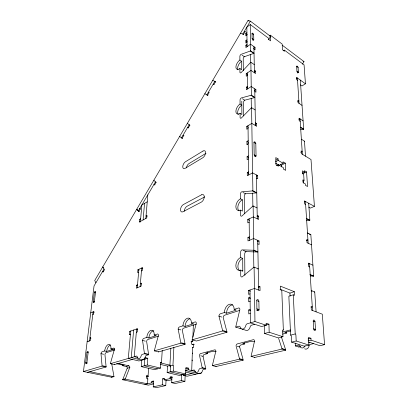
<?xml version="1.0" encoding="UTF-8"?>
<svg xmlns="http://www.w3.org/2000/svg" width="408" height="408" viewBox="0 0 408 408"><rect width="100%" height="100%" fill="white"/><g stroke="black" fill="none" stroke-linecap="round" stroke-linejoin="round"><path stroke-width="0.61" d="M239.873 60.012L241.567 61.175L241.613 69.692L239.909 68.534A5.804 2.948 -57.2 0 1 235.911 67.116A5.804 2.948 -57.2 0 1 239.873 60.012L239.879 56.171A1.652 0.831 -56.9 0 1 240.99 54.381L250.328 51.015A1.693 0.857 -56.2 0 0 250.665 50.822L250.252 24.531L246.84 27.142L247.075 46.742M241.796 101.184L241.878 114.485L240.088 113.388A6.003 3.284 -58.6 0 1 235.901 111.384A6.003 3.284 -58.6 0 1 240.052 104.025L240.052 99.817A1.709 0.923 -58.2 0 1 241.22 97.971L251.017 95.304A1.744 0.954 -57.5 0 0 251.369 95.13L254.903 97.43A1.734 0.959 -57.3 0 1 254.551 97.599L244.734 100.215A1.698 0.928 -58.1 0 0 243.55 102.296L243.658 115.923M240.429 198.829L242.372 199.798L242.439 211.074L240.475 210.13A6.482 4.029 -63.7 0 1 235.87 206.713A6.482 4.029 -63.7 0 1 240.429 198.829L240.429 193.759A1.841 1.132 -62.9 0 1 241.709 191.816L252.496 190.913A1.887 1.178 -62.1 0 0 252.889 190.786L256.765 192.79A1.877 1.183 -62 0 1 256.372 192.913L245.565 193.774L243 192.474M240.664 257.514L242.714 258.366L242.786 270.932L240.715 270.106A6.849 4.488 -68.4 0 1 235.855 265.705A6.849 4.488 -68.4 0 1 240.664 257.514L240.664 251.874A1.938 1.265 -67.3 0 1 242.015 249.88L253.414 250.247A1.984 1.321 -66.7 0 0 253.827 250.155L257.917 251.93A1.974 1.326 -66.7 0 1 257.504 252.016L246.075 251.609L243.372 250.456M111.43 377.176L83.451 371.52L94.044 285.937L104.02 269.04M122.681 364.762A5.248 4.223 80.9 0 1 122.665 365.706L126.23 366.517A1.489 1.183 81 0 1 127.291 367.97L122.854 379.364A1.51 1.204 82.9 0 0 122.767 379.782L125.322 379.134A1.52 1.204 82.7 0 1 125.409 378.716L129.831 367.276A1.499 1.188 80.8 0 0 128.77 365.813L117.886 363.329M194.254 344.311L193.673 344.148L193.56 347.228L192.535 347.514L191.704 370.546L193.912 370.02A1.652 1.015 -77.8 0 1 194.733 370.469L195.136 371.637A3.31 2.05 -77.7 0 0 198.548 370.841L199.038 369.449A1.668 1.04 -77.9 0 1 199.915 368.592L202.184 368.052L205.775 368.939A1.663 1.045 -77.9 0 0 205.739 368.485L203.056 356.373A1.632 1.025 -76.8 0 1 204.158 354.521L207.366 353.685A5.753 3.672 -76.6 0 1 207.463 352.589M190.934 341.909L192.76 341.379L192.821 339.584M192.907 337.186L193.356 324.85M198.426 373.636L185.196 370.474L188.302 369.725L188.363 368.123L185.946 367.531L185.681 373.993L179.494 375.442L167.142 372.591L167.504 366.109L169.937 365.486M144.906 384.428L151.74 382.842L151.842 381.368L153.612 380.95L153.219 386.881L162.297 384.841L162.654 378.823L164.501 378.389L164.414 379.894L170.029 378.583L170.111 377.069L172.008 376.62L171.691 382.735L175.175 383.5L184.916 381.337L185.145 375.773M201.547 372.917L187.094 376.237L183.6 375.426L183.646 374.391M171.691 382.735L181.417 380.552L181.662 374.962M167.142 372.591L173.293 371.086L173.543 366.17A0.836 0.617 78.8 0 0 172.956 365.201L173.874 347.397M170.462 366.95A0.831 0.617 79 0 0 169.881 365.986L170.835 348.269M170.519 365.92L170.197 371.841L182.57 374.723M153.219 386.881L156.667 387.6L165.765 385.585L166.066 380.185M141.744 359.948L141.229 366.608L154.392 369.648L160.497 368.082L160.803 363.1A0.847 0.637 78.9 0 1 161.502 362.426L162.231 350.431M111.42 377.395L113.959 376.62L111.664 363.431M148.058 375.947L146.926 375.692L146.717 378.593L147.859 378.843L147.502 383.826L125.322 379.134M148.614 368.179L148.063 375.947A1.112 0.617 -77 0 1 147.339 377.191A1.112 0.617 -77 0 1 146.768 376.268L148.466 376.64M141.229 366.608L147.278 364.981L147.767 358.255L145.085 357.602L144.962 359.28L138.939 360.973L128.301 358.448L130.728 331.021M140.138 286.579L141.693 268.005L142.815 268.398M145.834 218.459L147.808 194.881M137.277 287.793L138.863 269.295M133.64 330.021L131.269 357.581L141.933 360.131M143.111 219.953L144.534 203.393M137.532 284.794L136.588 285.197L136.328 288.196L141.102 286.176L141.352 283.157L140.393 283.565L141.489 283.932M141.449 270.938L142.397 270.504L142.642 267.566L137.929 269.724L137.674 272.641L138.613 272.218M130.147 334.754L129.474 334.575L129.759 331.357L137.583 328.664L137.312 331.928L136.318 332.265M140.123 222.166L139.521 221.921L139.755 219.28L140.648 218.785M140.413 221.432L141.872 204.933L147.227 201.833M86.94 362.416L88.179 352.257A1.183 0.561 -74.5 0 0 87.705 351.324A1.183 0.561 -74.5 0 0 86.955 352.66L85.706 362.799A1.199 0.566 -74.9 0 0 86.18 363.763A1.199 0.566 -74.9 0 0 86.94 362.416L85.706 362.799L87.276 363.145M94.391 301.257L95.513 292.082A1.102 0.52 -71.4 0 0 95.044 291.327A1.102 0.52 -71.4 0 0 94.33 292.613L93.203 301.772A1.112 0.525 -71.9 0 0 93.672 302.558A1.112 0.525 -71.9 0 0 94.391 301.257L93.203 301.772L94.386 302.119M295.79 343.097L295.31 345.362A1.928 1.448 -77.4 0 0 295.275 345.908L298.921 347.055L300.767 346.621M268.551 39.785L270.58 36.404L250.369 21.165L248.059 20.4L94.712 280.536L95.911 282.775M139.454 211.533L138.266 211.033L155.463 181.907L156.249 182.269M206.836 94.901L214.797 81.411L215.796 82.044M250.369 21.165L242.755 34.063L243.489 34.593M207.504 95.309L209.09 92.616L208.422 92.213L208.988 92.56M302.394 64.219L304.006 61.608L282.428 45.339M246.937 34.971L245.794 35.828L245.774 33.512L246.906 32.65M247.024 42.192L245.876 43.044L245.851 40.693L246.993 39.841M253.96 48.996L255.071 49.796L255.026 47.404L250.563 44.186L245.922 47.588L245.897 45.212L247.049 44.365M252.909 40.285L253.776 39.642A1.219 0.592 56.9 0 1 252.965 39.918A1.219 0.592 56.9 0 1 252.119 38.428M269.387 35.873L270.356 35.17L282.188 44.105L282.474 49.756L284.473 51.25L284.412 50.128L283.438 50.796M253.531 48.486L255.026 47.404M247.421 75.424L246.228 76.245L246.203 73.715L250.976 70.411L255.566 73.552L255.515 71.038L254.373 70.252M254.49 71.737L255.515 71.038M254.791 91.453L255.954 92.223L255.898 89.602L251.231 86.511L246.376 89.75L246.345 87.144L247.549 86.338M254.332 90.632L255.898 89.602M297.356 72.848L298.401 72.18L296.942 71.114M297.417 72.925L298.406 72.287L298.085 67.453L296.636 66.382L296.953 71.222A1.127 0.525 59.5 0 0 297.738 72.614A1.127 0.525 59.5 0 0 298.406 72.287M296.356 78.637L297.391 77.984L299.044 103.341M284.412 50.128L304.062 64.847L305.449 83.803L301.956 85.961L300.446 84.884M248.054 128.51L246.794 129.265L246.769 126.444L251.818 123.379L256.658 126.337L256.601 123.527L255.398 122.788M206.004 153.301L189.026 163.547A3.922 2.086 -63.5 0 0 186.374 167.907M255.02 124.476L256.601 123.527M297.855 101.516L298.885 100.903L297.881 100.21L298.039 102.653L302.037 105.392M247.574 144.707L246.957 144.35L246.927 141.443L248.202 140.699M246.957 144.35L248.237 143.611M298.967 119.478L300.053 118.861L302.359 154.26M248.421 158.936L247.121 159.656L247.09 156.657L248.385 155.933M255.005 156.453L256.046 155.876L255.806 143.545A1.336 0.745 61 0 0 254.857 141.907A1.336 0.745 61 0 0 253.965 142.469L254.179 154.816A1.351 0.775 61.3 0 0 255.127 156.468A1.351 0.775 61.3 0 0 256.051 155.881L254.179 154.816M139.521 221.921L146.747 217.959L146.972 215.286L146.059 215.791L147.059 216.209M256.479 178.066L257.744 178.745L257.678 175.634L252.603 172.885L247.294 175.685L247.258 172.594L248.574 171.89M204.709 196.891L187.063 206.244A4.075 2.27 -65.9 0 0 184.263 211.186M275.879 160.12L278.098 158.941L278.159 160.385L283.127 163.271L279.23 165.286L275.369 163.067M275.375 161.849L278.159 160.385M300.757 152.301L302.18 151.557L301.13 150.909L301.303 153.617L310.998 159.538L314.425 206.366L310.427 208.095L308.744 207.198M276.66 165.612L278.338 164.74L283.325 167.601L283.392 169.055L285.671 170.36L285.33 163.154L283.06 161.833L283.127 163.271M256.571 176.21L257.678 175.634M280.531 164.638L281.438 165.164L285.33 163.154M302.328 173.181L304.541 172.094L304.45 170.697L306.566 171.941L307.561 186.532L305.419 185.319L305.322 183.886L303.164 182.662L302.986 179.8L304.062 180.418L303.659 174.282L302.588 173.655L302.41 170.845L304.541 172.094M302.695 173.834L306.566 171.941M302.94 180.953L304.062 180.418M249.176 222.217L247.799 222.839L247.763 219.458L253.302 216.923L258.585 219.458L258.519 216.097L257.208 215.465M256.958 216.806L258.519 216.097M94.33 292.613L95.513 292.082M304.368 201.97L305.434 201.496L308.147 243.234M257.759 243.882L259.106 244.479L259.034 240.96L253.643 238.542L247.993 240.934L247.952 237.441L249.354 236.839M257.438 241.623L259.034 240.96M90.709 312.89L93.896 311.579L93.549 314.415L92.749 314.741M306.382 240.649L307.943 240.042L306.811 239.496L307.015 242.694L311.528 244.856M243.311 70.742L243.219 58.737A1.642 0.831 -56.8 0 1 244.346 56.722L253.705 53.417A1.688 0.862 -56.1 0 0 254.041 53.229L250.665 50.822M87.139 341.72L90.377 340.578L90.739 337.615L89.923 337.906L90.989 338.171M88.755 341.149L89.566 340.864L93.095 311.906L94.202 312.217M308.341 264.027L309.478 263.624L312.528 310.493M250.038 293.857L248.564 294.352L248.523 290.516L254.434 288.481L260.059 290.613L259.983 286.793L258.59 286.258M258.32 287.365L259.983 286.793M129.474 334.575L130.443 334.249M250.14 301.293L248.64 301.782L248.6 297.896L250.079 297.406M86.955 352.66L88.179 352.257M114.546 348.927L106.651 351.446L104.662 350.972L102.036 351.813A1.637 0.806 -74.7 0 0 100.99 353.654L102.056 365.655A1.663 0.821 -75.4 0 1 102.041 366.103L83.451 371.52M146.809 337.431A6.217 3.453 -74.5 0 1 150.924 330.332A6.217 3.453 -74.5 0 1 154.199 335.06L156.259 335.626L148.864 337.987L146.809 337.431L143.703 338.431A1.76 0.964 -74.6 0 0 142.545 340.44L144.412 353.267A1.79 0.984 -75.5 0 1 144.422 353.751L142.219 354.394A1.795 0.979 -75.6 0 0 141.153 355.827A3.56 1.933 -75.5 0 1 139.031 358.683A3.56 1.933 -75.5 0 1 137.277 356.949A1.775 0.959 -75.6 0 0 136.41 356.087L110.4 363.666A1.693 0.862 -75.5 0 1 110.486 363.191L114.388 349.396A1.668 0.847 -74.7 0 0 113.796 348.06L110.91 348.962A5.773 2.887 -74.7 0 0 108.37 344.464A5.773 2.887 -74.7 0 0 104.662 350.972M182.942 325.829A6.599 3.973 -74 0 1 187.425 318.209A6.599 3.973 -74 0 1 191.388 323.116L193.494 323.753L185.038 326.446L182.942 325.829L179.398 326.966A1.867 1.107 -74.2 0 0 178.143 329.118L180.79 342.633A1.902 1.132 -75.4 0 1 180.815 343.143L185.059 344.301A1.892 1.137 -75.5 0 0 185.028 343.791L182.32 330.332A1.856 1.112 -74.4 0 1 183.575 328.19L196.274 324.171M224.41 312.508A7.038 4.621 -73 0 1 229.327 304.297A7.038 4.621 -73 0 1 234.161 309.376L236.298 310.106L226.542 313.216L224.41 312.508L220.325 313.823A1.989 1.285 -73.4 0 0 218.948 316.139L222.595 330.409A2.03 1.316 -74.8 0 1 222.646 330.949L226.96 332.265A2.014 1.321 -75 0 0 226.904 331.724L223.196 317.516A1.979 1.29 -73.5 0 1 224.568 315.211L239.68 310.427M280.015 289.206L289.935 293.097L294.346 291.689L294.53 295.305L293.275 294.816L288.849 296.208L290.618 335.121A1.015 0.607 73.6 0 1 291.312 336.299L291.577 342.123L304.312 346.193L308.927 345.112L308.463 337.436L310.937 338.263L311.059 340.17L324.549 344.653L322.32 314.201L311.335 310.039L311.1 306.439L312.293 306.898L311.182 307.219M114.719 349.988L105.993 352.752A1.627 0.811 -74.9 0 0 104.953 354.588L106.075 366.542A1.657 0.826 -75.6 0 1 106.06 366.991L87.399 372.351M158.559 336.11L147.793 339.517A1.749 0.964 -74.7 0 0 146.64 341.516L148.568 354.297A1.785 0.984 -75.7 0 1 148.573 354.781L146.37 355.414A1.785 0.984 -75.8 0 0 145.304 356.837A3.545 1.943 -75.7 0 1 142.035 359.387M234.161 309.376L238.695 307.953A2.045 1.367 -72.9 0 1 239.879 309.483L235.834 326.538A2.086 1.397 -74.5 0 0 235.773 327.124L240.103 328.491L241.123 328.195M191.388 323.116L195.315 321.887A1.913 1.173 -74 0 1 196.268 323.355L192.234 339.288A1.953 1.199 -75.2 0 0 192.163 339.833L196.427 341.032L226.96 332.265M154.199 335.06L157.621 333.989A1.8 1.015 -74.5 0 1 158.401 335.396L154.408 350.345A1.841 1.035 -75.5 0 0 154.331 350.865L158.508 351.925L185.059 344.301M250.272 313.477L248.773 313.936L248.727 309.968L250.237 309.494M256.637 310.335L259.044 309.595L258.881 301.385A1.571 0.989 71.3 0 0 257.79 299.533A1.571 0.989 71.3 0 0 256.754 300.614L256.902 308.841A1.581 1 71.9 0 0 257.999 310.712A1.581 1 71.9 0 0 259.044 309.595L256.902 308.841M154.331 350.865L180.815 343.143M192.163 339.833L222.646 330.949M235.773 327.124L238.838 326.232A2.086 1.403 -74.7 0 1 240.22 327.165A4.187 2.841 -74.4 0 0 243.025 329.047A4.187 2.841 -74.4 0 0 245.805 325.548A2.111 1.443 -74.5 0 1 247.207 323.789L254.959 321.53L266.189 325.263L266.138 323.253L268.949 324.192L269.168 332.25L282.953 336.707L282.719 330.755A1.04 0.627 73.3 0 1 283.351 329.99L281.78 290.317L280.48 289.808L280.337 286.13L294.346 291.689M110.4 363.666L114.449 364.584L132.411 359.423M254.725 324.289L251.542 325.202A2.101 1.448 -74.7 0 0 250.354 326.354L249.737 328.129A4.162 2.851 -74.5 0 1 246.488 330.49L242.138 329.118M192.51 344.48L193.673 344.148M142.341 359.78L144.136 359.275M147.767 358.255L144.738 359.106L144.233 365.798L157.427 368.868M268.949 324.192L264.369 325.477L264.557 333.484L278.338 337.89L282.953 336.707M266.189 325.263L261.61 326.548L250.385 322.866L249.992 290.012M122.665 365.706L123.925 365.354A5.289 4.248 80.7 0 0 123.95 364.89M126.23 366.517L128.77 365.813M127.286 368.24L129.826 367.547M264.557 333.484L269.168 332.25M160.431 362.712L161.502 362.426M282.775 330.143L283.351 329.99M111.833 376.844L112.251 376.732M113.521 376.4L113.944 376.288M282.504 332L290.414 329.919M290.756 330.908L284.784 332.474L286.579 333.066A6.446 4.804 -75.4 0 1 286.62 331.837M244.54 342.868A6.079 4.182 -76.3 0 0 244.463 344.031L240.842 344.974A1.719 1.168 -76.6 0 0 239.649 346.948L243.117 359.678A1.754 1.193 -78 0 1 243.173 360.152L215.995 366.537L212.395 365.624A1.703 1.091 -77.8 0 1 212.451 365.14L215.837 351.181A1.673 1.076 -76.6 0 0 214.751 349.855L200.619 353.578A1.637 1.02 -76.6 0 0 199.512 355.439L202.154 367.598A1.668 1.045 -77.8 0 1 202.184 368.052M282.453 334.142L286.579 333.066M169.881 365.986L172.956 365.201M290.618 335.121L295.208 333.948A1.025 0.607 73.4 0 1 295.902 335.131L296.193 340.991L308.927 345.112M254.796 341.353L253.082 341.787L251.292 341.246L242.678 343.5L244.463 344.031M313.834 329.868L315.527 329.435L315.017 321.754A1.459 0.826 72.3 0 0 314.027 320.056A1.459 0.826 72.3 0 0 313.216 321.101L313.721 328.797A1.474 0.836 72.8 0 0 314.716 330.511A1.474 0.836 72.8 0 0 315.527 329.435L313.721 328.797M122.854 379.364L124.986 378.828M216.158 351.405L214.98 351.706L213.211 351.217L205.596 353.211L207.366 353.685M146.492 375.804L146.926 375.692M291.577 342.123L296.193 340.991M185.778 368.75L188.363 368.123M308.076 338.961L310.937 338.263M147.426 378.95L147.859 378.843M308.188 340.858L311.059 340.17M212.395 365.624L239.542 359.162L243.173 360.152M239.542 359.162A1.765 1.188 -77.8 0 0 239.491 358.683L236.069 345.908A1.729 1.163 -76.4 0 1 237.262 343.924L253.261 339.706A1.77 1.229 -76.2 0 1 254.551 341.088L251.165 355.898A1.795 1.244 -77.8 0 0 251.119 356.408L282.035 349.054L285.682 350.166A1.851 1.362 -77.8 0 0 285.605 349.661L281.336 336.804M295.275 345.908L298.355 345.173A1.918 1.448 -77.6 0 1 299.574 345.642L300.278 346.973A3.845 2.927 -77.3 0 0 305.051 345.856M308.887 342.669L309.947 342.414M205.775 368.939L203.5 369.475A1.657 1.04 -78 0 0 202.623 370.326L202.133 371.708A3.295 2.055 -77.9 0 1 199.175 373.096M251.119 356.408L254.755 357.434L285.682 350.166M313.594 343.613L310.406 344.357A1.928 1.489 -77.8 0 0 309.249 345.397L308.703 347.024A3.825 2.933 -77.5 0 1 304.638 348.794M183.6 375.426L191.831 373.514M153.459 383.969L148.318 385.147L122.767 379.782M171.809 379.751L167.867 380.654L164.414 379.894M324.549 344.653L319.969 345.704L308.815 342.042M300.757 129.759L303.297 129.285A1.622 1.02 -55.4 0 0 303.654 129.142L300.319 80.096M306.653 220.371L309.458 220.305A1.734 1.239 -60.9 0 0 309.85 220.208L308.698 203.266M310.269 275.905L313.237 276.124A1.821 1.377 -67 0 0 313.655 276.058L310.83 234.554L307.474 232.897M89.872 371.642L113.954 376.732M162.297 384.841L165.765 385.585M151.74 382.842L153.454 383.204M151.842 381.368L153.551 381.735M162.654 378.823L164.378 379.205M102.729 365.803L106.075 366.542M102.041 366.103L106.06 366.991M170.029 378.583L171.763 378.971M181.417 380.552L184.916 381.337M116.601 363.686L123.925 365.354M170.111 377.069L172.421 377.589M182.269 374.478L184.013 374.881M147.278 364.981L160.497 368.082M173.293 371.086L185.681 373.993M100.99 353.654L103.637 354.277M185.727 372.065L195.335 374.345M160.262 364.375L167.504 366.109M160.268 362.85L170.549 365.328M137.889 357.576L134.278 356.709L136.593 329.006L137.782 329.332M143.774 358.994L144.962 359.28M188.302 369.725L195.524 371.464M110.91 348.962L112.909 349.452A5.758 2.897 -74.7 0 0 112.945 348.957M145.11 353.44L148.568 354.297M202.154 367.598L205.142 368.342M144.422 353.751L148.573 354.781M142.545 340.44L145.279 341.159M200.7 355.75L203.056 356.373M129.759 331.357L130.871 331.653M192.535 347.514L193.122 347.672M181.499 342.827L185.028 343.791M239.491 358.683L242.515 359.514M193.876 344.775L191.474 344.117L191.592 341.052L192.76 341.379M178.143 329.118L180.933 329.929M237.267 346.254L239.649 346.948M223.314 330.628L226.904 331.724M278.639 338.41L281.959 348.549L284.998 349.478M218.948 316.139L221.789 317.057M136.588 285.197L137.685 285.559M103.229 271.606L102.622 271.407L103.04 272.141L104.438 269.77L102.77 266.873M248.727 309.968L250.522 310.585M137.929 269.724L139.011 270.101M269.785 36.123L270.58 36.404M256.754 300.614L258.881 301.385M313.216 321.101L315.017 321.754M248.6 297.896L250.492 298.58M248.523 290.516L250.4 291.215M240.506 33.216L243.515 34.343L245.172 31.533L244.412 31.258L245.325 31.926M303.022 61.231L304.006 61.608M240.715 270.106L240.735 275.594A1.984 1.316 -69.4 0 0 242.153 276.91L253.679 267.373A2.014 1.362 -68.6 0 1 254.097 267.133L258.249 268.831A2.004 1.367 -68.6 0 0 257.831 269.066M311.228 290.501L314.731 291.934L316.088 311.84M311.401 290.945L311.987 291.185M139.755 219.28L140.75 219.688M140.714 208.978L139.73 208.559L140.23 209.182L138.766 211.66L137.97 210.661M313.655 276.058L310.187 274.559A1.831 1.377 -67 0 1 309.876 274.625M253.414 250.247L256.826 251.726M310.35 274.875L313.237 276.124M309.692 266.96L308.54 266.444L308.326 263.109L312.91 265.169M247.952 237.441L249.747 238.241M154.953 184.875L153.979 184.426L154.515 185.008L156.004 182.478L153.862 180.198M247.763 219.458L249.528 220.294M240.475 210.13L240.496 215.047A1.872 1.178 -64.4 0 0 241.837 216.072L252.736 206.244A1.907 1.219 -63.4 0 1 253.128 205.989L257.06 207.932M307.647 233.396L308.203 233.672M309.325 234.228L309.881 234.503M309.85 220.208L306.541 218.494A1.739 1.234 -61 0 1 306.24 218.581M252.496 190.913L255.729 192.581M306.699 218.882L309.458 220.305M247.258 172.594L248.844 173.446M305.628 204.469L304.526 203.878L304.337 200.899L314.425 206.366M182.631 138.47L181.478 137.848L189.2 124.766L189.965 125.195M183.972 135.762L183.019 135.242L183.626 135.726L182.08 138.338L179.683 136.389M212.762 80.279L215.485 81.794L213.884 84.507L213.2 84.119L214.139 84.711M188.603 127.923L187.649 127.393L188.272 127.862L189.822 125.231L187.354 123.379M247.09 156.657L248.752 157.59M246.927 141.443L248.467 142.336M278.098 158.941L275.783 157.595L276.068 164.863L278.399 166.199L278.338 164.74M253.96 142.463L255.806 143.545M246.769 126.444L248.385 127.418M204.857 93.687L207.968 95.594M240.052 104.025L241.822 105.136A5.987 3.29 -58.6 0 0 238.17 109.925A5.987 3.29 -58.6 0 0 238.359 114.577M240.088 113.388L240.103 117.453A1.729 0.959 -58.9 0 0 241.322 118.06L251.211 107.962A1.765 0.984 -58 0 1 251.568 107.676L255.148 109.941M301.379 139.204L304.475 141.163L305.495 156.172M242.393 98.721L244.734 100.215M300.594 127.148L303.654 129.142M251.017 95.304L253.965 97.221M300.747 127.627L303.297 129.285M246.345 87.144L247.901 88.169M300.217 121.39L299.197 120.717L299.033 118.182L303.093 120.87M246.203 73.715L247.636 74.684M239.909 68.534L239.924 72.236A1.673 0.862 -57.3 0 0 241.087 72.665L250.507 62.521A1.703 0.882 -56.6 0 1 250.849 62.23L254.266 64.612M242.112 55.167L244.346 56.722M250.328 51.015L253.144 53.02M245.897 45.212L247.386 46.277M297.544 80.305L296.56 79.601L296.412 77.275L305.449 83.803M245.851 40.693L247.233 41.693M245.774 33.512L247.238 34.583M252.032 33.604L253.684 34.823M250.252 24.531L268.449 38.168L268.49 39.301L270.575 40.856L270.356 35.17M248.059 20.4L249.064 21.16M137.078 209.539L136.782 209.171L137.771 210.411M137.374 209.911L138.266 211.033M103.081 267.413L103.392 267.954M303.124 180.504L303.287 183.044M293.275 294.816L295.208 333.948M289.935 293.097L290.078 296.096M281.438 165.164L281.515 166.959M253.914 46.604L254.424 72.772M254.74 88.832L255.454 125.598M256.418 174.95L257.275 218.831M257.693 240.358L258.662 290.083M250.849 62.23L251.369 95.13M251.568 107.676L252.889 190.786M253.128 205.989L253.827 250.155M254.097 267.133L254.959 321.53M250.512 54.682L250.639 62.766M251.195 98.313L251.354 108.508M252.679 193.264L252.873 205.948M253.582 251.318L253.842 267.709M247.391 72.894L247.579 88.944M248.023 125.684L248.61 174.991M249.135 218.831L249.395 240.338M244.402 213.741L244.27 196.003A1.831 1.137 -62.8 0 1 245.565 193.774M244.871 275.324L244.708 253.924A1.928 1.27 -67.4 0 1 246.075 251.609M192.316 360.871A1.214 0.867 77.5 0 1 192.086 359.968M192.321 353.45A1.204 0.862 76.8 0 1 192.403 353.037M240.103 328.491A2.071 1.403 -74.7 0 1 240.118 328.2M226.542 313.216A7.018 4.631 -73 0 1 232.601 304.847M185.038 326.446A6.584 3.983 -74.1 0 1 189.832 318.77M158.508 351.925A1.831 1.04 -75.6 0 1 158.559 351.538M148.864 337.982A6.202 3.458 -74.5 0 1 153.841 330.791M114.449 364.584A1.688 0.867 -75.6 0 1 114.531 364.104M106.651 351.446A5.758 2.897 -74.7 0 1 110.333 344.964M242.786 270.932A6.829 4.498 -68.5 0 1 241.98 271.152M239.787 270.733A6.829 4.498 -68.5 0 1 238.165 264.379A6.829 4.498 -68.5 0 1 242.714 258.366M239.037 210.859A6.467 4.039 -63.7 0 1 238.201 205.193A6.467 4.039 -63.7 0 1 242.372 199.798M237.946 69.712A5.788 2.958 -57.1 0 1 241.567 61.175M304.205 141.341A1.632 1.051 -56 0 1 304.475 141.163M310.437 234.773A1.749 1.275 -62.6 0 1 310.83 234.554M314.318 292.138A1.841 1.413 -69.6 0 1 314.731 291.934M298.921 347.055A1.913 1.454 -77.6 0 1 298.936 346.652M281.959 348.549A1.861 1.362 -77.6 0 1 282.035 349.054M254.755 357.434A1.785 1.244 -78 0 1 254.765 357.179M215.995 366.537A1.698 1.097 -78 0 1 216.026 366.18M296.642 66.489A1.122 0.52 59.3 0 1 297.315 66.178A1.122 0.52 59.3 0 1 298.095 67.56M202.954 151.067L185.472 161.736A3.937 2.076 -63.5 0 0 182.769 166.571A3.937 2.076 -63.5 0 0 185.145 168.341L202.73 157.804A4.07 2.198 -62.3 0 0 205.566 152.791A4.07 2.198 -62.3 0 0 202.954 151.067M201.516 194.815L183.35 204.561A4.095 2.254 -65.9 0 0 180.54 209.544A4.095 2.254 -65.9 0 0 182.998 211.732L201.277 202.149A4.228 2.402 -64.8 0 0 204.235 196.977A4.228 2.402 -64.8 0 0 201.516 194.815M253.781 39.693L252.119 38.48L252.032 33.553A1.214 0.586 56.8 0 1 252.843 33.293A1.214 0.586 56.8 0 1 253.684 34.772L253.781 39.693"/></g></svg>
